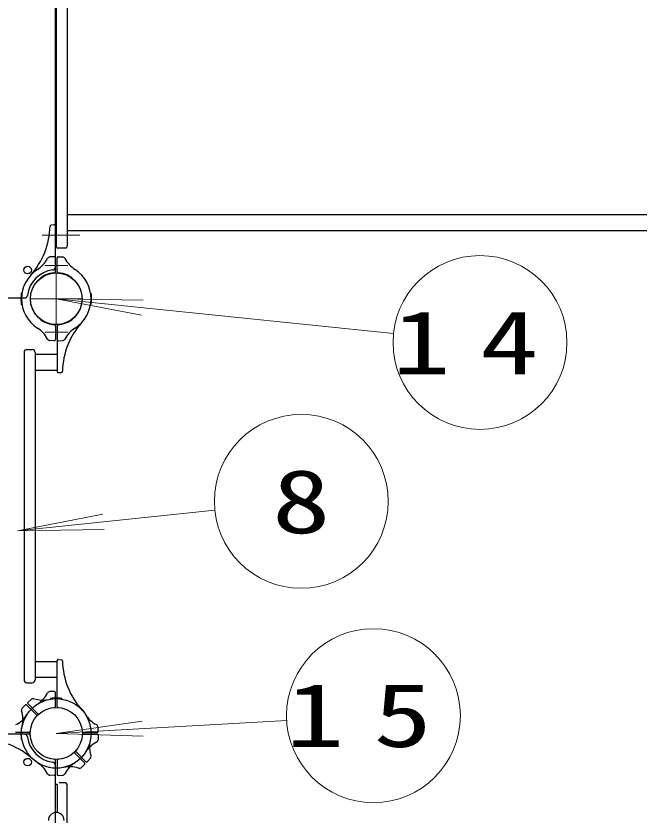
# Model space of a CAD drawing. Units: millimetres on the paper, scale 1:50. Extents: x -385 to 0, y -594 to 267.
# Drawn here: x -259.38 to -237.88, y 127.83 to 155.4 of the extents above; entities that cross this region are included whole.
import ezdxf
from ezdxf.enums import TextEntityAlignment as Align

# ---------------------------------------------------------------- set-up
doc = ezdxf.new("R2010")
doc.units = ezdxf.units.MM
doc.linetypes.add('USER2', pattern=[6, 3, -1, 1, -1])
doc.layers.add('LY_1', color=7, linetype='Continuous', lineweight=25)
doc.styles.add('ＭＳ ゴシック', font='')
doc.styles.get('ＭＳ ゴシック').set_extended_font_data('MS Gothic')

msp = doc.modelspace()

# ---------------------------------------------------------------- linework, layer by layer
at = {"layer": 'LY_1'}
for p, q in [((-257.988, 167.832), (-257.988, 147.452)), ((-257.608, 167.832), (-257.608, 147.452)), ((-258.018, 146.58), (-258.018, 157.642)), ((-178.135, 148.542), (-257.608, 148.542)), ((-258.061, 148.191), (-258.165, 148.186)), ((-178.135, 147.982), (-257.608, 147.982)), ((-257.668, 147.392), (-257.928, 147.392)), ((-258.06, 147.091), (-258.217, 147.085)), ((-257.958, 146.58), (-257.958, 147.051)), ((-257.917, 147.091), (-257.772, 147.086)), ((-265.488, 145.672), (-259.081, 145.672)), ((-259.172, 145.842), (-259.175, 145.842)), ((-256.805, 145.842), (-256.802, 145.842)), ((-259.172, 145.442), (-259.175, 145.442)), ((-256.805, 145.442), (-256.802, 145.442)), ((-258.018, 144.705), (-258.018, 144.234)), ((-257.958, 144.705), (-257.958, 143.133)), ((-258.06, 144.194), (-258.205, 144.199)), ((-257.917, 144.194), (-257.76, 144.199)), ((-259.098, 143.792), (-259.098, 132.492)), ((-258.998, 143.892), (-258.818, 143.892)), ((-258.718, 143.792), (-258.718, 132.492)), ((-257.958, 143.714), (-258.718, 143.714)), ((-257.958, 143.17), (-258.718, 143.17)), ((-257.916, 143.093), (-257.812, 143.099)), ((-257.916, 133.191), (-257.812, 133.186)), ((-257.958, 133.114), (-258.718, 133.114)), ((-257.958, 131.58), (-257.958, 133.151)), ((-258.998, 132.392), (-258.818, 132.392)), ((-257.958, 132.57), (-258.718, 132.57)), ((-258.06, 132.091), (-258.205, 132.086)), ((-258.962, 131.717), (-258.856, 131.816)), ((-258.188, 131.825), (-258.188, 131.829)), ((-258.018, 131.58), (-258.018, 132.051)), ((-257.788, 131.825), (-257.788, 131.829)), ((-259.063, 131.616), (-259.162, 131.51)), ((-258.673, 131.284), (-259.006, 131.617)), ((-258.63, 131.326), (-258.963, 131.659)), ((-257.293, 131.62), (-257.291, 131.623)), ((-257.01, 131.337), (-257.008, 131.34)), ((-259.172, 130.842), (-259.175, 130.842)), ((-256.54, 130.714), (-256.545, 130.871)), ((-258.926, 130.612), (-265.488, 130.612)), ((-258.926, 130.672), (-259.397, 130.672)), ((-259.172, 130.442), (-259.175, 130.442)), ((-257.051, 130.672), (-256.58, 130.672)), ((-257.051, 130.612), (-256.58, 130.612)), ((-256.54, 130.571), (-256.545, 130.425)), ((-257.347, 129.958), (-257.014, 129.625)), ((-257.304, 130.001), (-256.971, 129.667)), ((-258.018, 123.142), (-258.018, 129.705)), ((-257.958, 129.705), (-257.958, 129.234)), ((-256.914, 129.668), (-256.806, 129.783)), ((-257.015, 129.567), (-257.13, 129.46)), ((-258.06, 129.194), (-258.217, 129.199)), ((-257.917, 129.194), (-257.772, 129.199)), ((-257.956, 128.882), (-258.02, 128.882)), ((-258.02, 128.882), (-258.02, 127.912)), ((-257.956, 128.882), (-257.956, 127.912)), ((-257.708, 128.942), (-257.888, 128.942)), ((-257.608, 123.142), (-257.608, 128.842))]:
    msp.add_line(p, q, dxfattribs=at)
at = {"layer": 'LY_1', "linetype": 'USER2', "lineweight": 13}
for p, q in [((-258.476, 147.842), (-257.173, 147.842)), ((-257.59, 146.792), (-258.387, 146.792)), ((-257.988, 144.742), (-257.988, 146.542)), ((-258.888, 145.642), (-257.088, 145.642)), ((-257.59, 144.492), (-258.387, 144.492))]:
    msp.add_line(p, q, dxfattribs=at)
at = {"layer": 'LY_1', "lineweight": 13}
for p, q in [((-257.988, 145.642), (-255.042, 145.075)), ((-257.988, 145.642), (-254.989, 145.596)), ((-246.348, 144.441), (-257.988, 145.642)), ((-252.516, 138.341), (-259.329, 137.636)), ((-259.329, 137.636), (-256.383, 138.204)), ((-259.329, 137.636), (-256.329, 137.684)), ((-250.036, 131.088), (-257.988, 130.642)), ((-257.988, 130.642), (-255.019, 131.07)), ((-257.988, 130.642), (-254.99, 130.548))]:
    msp.add_line(p, q, dxfattribs=at)
for centre in [(-243.364, 144.133), (-249.532, 138.65), (-247.041, 131.255)]:
    msp.add_circle(centre, 3, dxfattribs=at)
at = {"layer": 'LY_1'}
for centre, radius in [((-258.978, 146.632), 0.13), ((-257.988, 145.642), 0.891), ((-257.988, 130.642), 1.2), ((-257.988, 130.642), 0.9), ((-258.978, 129.652), 0.13)]:
    msp.add_circle(centre, radius, dxfattribs=at)
for centre, radius, start, end in [((-260.803, 148.196), 2.6, 317.7828, 358.9158), ((-258.163, 148.146), 0.04, 93, 178.9159), ((-258.058, 148.151), 0.04, 0, 93), ((-257.928, 147.452), 0.06, 180, 270), ((-257.668, 147.452), 0.06, 270, 0), ((-259.178, 147.493), 1, 302.7272, 332.5412), ((-258.202, 146.986), 0.1, 92, 152.5412), ((-258.058, 147.051), 0.04, 0, 92), ((-257.918, 147.051), 0.04, 88, 180), ((-257.775, 146.986), 0.1, 27.4588, 88), ((-256.799, 147.493), 1, 207.4588, 237.2728), ((-258.118, 146.734), 0.1, 276.7872, 0), ((-257.988, 145.642), 1.2, 122.7272, 180), ((-257.988, 145.642), 1, 96.7872, 173.2128), ((-257.988, 145.642), 0.9, 94.2707, 180), ((-258.058, 146.58), 0.04, 274.2707, 0), ((-257.918, 146.58), 0.04, 180, 265.7293), ((-257.988, 145.642), 0.9, 0, 85.7293), ((-257.988, 145.642), 1.2, 0, 57.2728), ((-257.988, 145.642), 1.22, 171.3731, 180), ((-257.988, 145.642), 1.22, 180, 188.6269), ((-259.175, 145.822), 0.02, 90, 171.3731), ((-257.988, 145.642), 1.2, 180, 237.2728), ((-259.081, 145.772), 0.1, 270, 353.2128), ((-257.988, 145.642), 0.9, 180, 265.7293), ((-257.988, 145.642), 0.9, 274.2707, 0), ((-257.988, 145.642), 1.2, 302.7272, 0), ((-256.802, 145.822), 0.02, 8.6269, 90), ((-257.988, 145.642), 1.22, 0, 8.6269), ((-257.988, 145.642), 1.22, 351.3731, 0), ((-259.175, 145.462), 0.02, 188.6269, 270), ((-256.802, 145.462), 0.02, 270, 351.3731), ((-255.174, 143.089), 2.6, 137.7828, 178.9159), ((-259.178, 143.791), 1, 27.4588, 57.2728), ((-258.058, 144.705), 0.04, 0, 85.7293), ((-257.918, 144.705), 0.04, 94.2707, 180), ((-256.799, 143.791), 1, 122.7272, 152.5412), ((-258.202, 144.299), 0.1, 207.4588, 268), ((-258.058, 144.234), 0.04, 268, 0), ((-257.918, 144.234), 0.04, 180, 272), ((-257.775, 144.299), 0.1, 272, 332.5412), ((-258.998, 143.792), 0.1, 90, 180), ((-258.818, 143.792), 0.1, 0, 90), ((-257.918, 143.133), 0.04, 180, 273), ((-257.814, 143.139), 0.04, 273, 358.9158), ((-257.918, 133.151), 0.04, 87, 180), ((-257.814, 133.146), 0.04, 1.0841, 87), ((-255.174, 133.196), 2.6, 181.0841, 222.2172), ((-258.998, 132.492), 0.1, 180, 270), ((-258.818, 132.492), 0.1, 270, 0), ((-258.202, 131.986), 0.1, 92, 152.5412), ((-258.058, 132.051), 0.04, 0, 92), ((-258.788, 131.743), 0.1, 72.4588, 133), ((-258.456, 132.792), 1, 252.4588, 282.2728), ((-259.178, 132.493), 1, 302.7272, 332.5412), ((-258.168, 131.829), 0.02, 98.6269, 180), ((-257.988, 130.642), 1.22, 90, 98.6269), ((-257.988, 130.642), 1.22, 81.3731, 90), ((-257.808, 131.829), 0.02, 0, 81.3731), ((-259.034, 131.589), 0.04, 45, 137), ((-258.935, 131.688), 0.04, 133, 225), ((-258.058, 131.58), 0.04, 274.2707, 0), ((-257.918, 131.58), 0.04, 180, 265.7293), ((-257.277, 131.608), 0.02, 53.6269, 135), ((-257.988, 130.642), 1.22, 45, 53.6269), ((-259.839, 131.832), 1, 297.4588, 327.2728), ((-259.089, 131.441), 0.1, 137, 197.5412), ((-260.138, 131.11), 1, 347.7272, 17.5412), ((-258.701, 131.256), 0.04, 319.2707, 45), ((-258.602, 131.355), 0.04, 225, 310.7293), ((-257.988, 130.642), 1.22, 36.3731, 45), ((-257.022, 131.354), 0.02, 315, 36.3731), ((-256.138, 131.832), 1, 212.7272, 242.5412), ((-257.988, 130.642), 1.22, 171.3731, 180), ((-259.175, 130.822), 0.02, 90, 171.3731), ((-258.926, 130.712), 0.04, 270, 355.7293), ((-257.051, 130.712), 0.04, 184.2707, 270), ((-256.645, 130.856), 0.1, 2, 62.5412), ((-256.58, 130.712), 0.04, 270, 2), ((-257.988, 130.642), 1.22, 180, 188.6269), ((-259.175, 130.462), 0.02, 188.6269, 270), ((-259.081, 130.512), 0.1, 6.7872, 90), ((-257.988, 130.642), 1, 186.7872, 263.2128), ((-258.926, 130.572), 0.04, 4.2707, 90), ((-257.051, 130.572), 0.04, 90, 175.7293), ((-256.58, 130.572), 0.04, 358, 90), ((-260.542, 127.828), 2.6, 47.7828, 88.9159), ((-256.138, 129.453), 1, 117.4588, 147.2728), ((-255.839, 130.175), 1, 167.7272, 197.5412), ((-256.645, 130.429), 0.1, 297.4588, 358), ((-257.375, 129.93), 0.04, 45, 130.7293), ((-257.276, 130.029), 0.04, 139.2707, 225), ((-259.178, 128.791), 1, 27.4588, 57.2728), ((-258.118, 129.55), 0.1, 0, 83.2128), ((-258.058, 129.705), 0.04, 0, 85.7293), ((-257.918, 129.705), 0.04, 94.2707, 180), ((-256.799, 128.791), 1, 122.7272, 152.5412), ((-257.042, 129.597), 0.04, 313, 45), ((-256.943, 129.696), 0.04, 225, 317), ((-256.888, 129.843), 0.1, 317, 17.5412), ((-257.521, 128.492), 1, 72.4588, 102.2728), ((-257.189, 129.541), 0.1, 252.4588, 313), ((-258.202, 129.299), 0.1, 207.4588, 268), ((-258.058, 129.234), 0.04, 268, 0), ((-257.918, 129.234), 0.04, 180, 272), ((-257.775, 129.299), 0.1, 272, 332.5412), ((-257.708, 128.842), 0.1, 0, 90), ((-257.988, 127.642), 0.272, 0, 180)]:
    msp.add_arc(centre, radius, start, end, dxfattribs=at)

# ---------------------------------------------------------------- texts
at = {"layer": 'LY_1', "style": 'ＭＳ ゴシック', "width": 1.35}
msp.add_text('8', height=2.199, dxfattribs=at).set_placement((-249.532, 138.65), align=Align.MIDDLE_CENTER)
at = {"layer": 'LY_1', "char_height": 2.199, "attachment_point": 5, "style": 'ＭＳ ゴシック'}
for s, insert in [('\\T1.5;\\W1.35;14', (-243.364, 144.133)), ('\\T1.5;\\W1.35;15', (-247.041, 131.255))]:
    msp.add_mtext(s, dxfattribs=dict(at, insert=insert))

doc.saveas('drawing.dxf')
